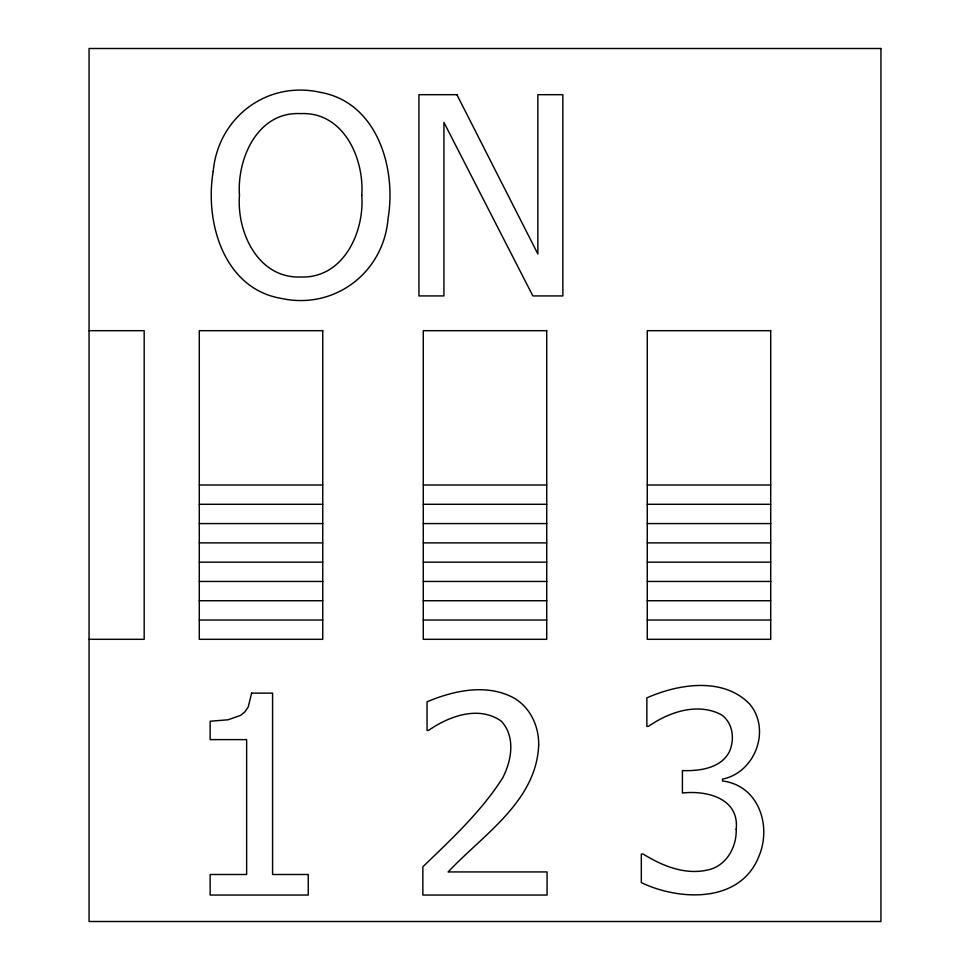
<?xml version="1.0" encoding="UTF-8"?>
<svg xmlns="http://www.w3.org/2000/svg" width="970" height="970" viewBox="0 0 970 970"><rect width="100%" height="100%" fill="white"/><g stroke="black" fill="none" stroke-linecap="round" stroke-linejoin="round"><path stroke-width="1.45" d="M89.058 330.685L144.178 330.685L144.178 639.315L89.058 639.315M199.286 485L322.743 485M423.272 485L546.728 485M647.257 485L770.713 485M199.286 504.291L322.743 504.291M423.272 504.291L546.728 504.291M647.257 504.291L770.713 504.291M199.286 523.582L322.743 523.582M423.272 523.582L546.728 523.582M647.257 523.582L770.713 523.582M199.286 542.873L322.743 542.873M423.272 542.873L546.728 542.873M647.257 542.873L770.713 542.873M199.286 562.163L322.743 562.163M423.272 562.163L546.728 562.163M647.257 562.163L770.713 562.163M199.286 581.454L322.743 581.454M423.272 581.454L546.728 581.454M647.257 581.454L770.713 581.454M199.286 600.733L322.743 600.733M423.272 600.733L546.728 600.733M647.257 600.733L770.713 600.733M199.286 620.024L322.743 620.024M423.272 620.024L546.728 620.024M647.257 620.024L770.713 620.024M361.762 195.37C364.623 232.303 343.198 278.632 300.688 276.996C258.165 278.62 236.595 232.351 239.457 195.37C236.85 158.486 257.705 111.332 300.688 113.611C343.574 111.611 364.405 158.462 361.762 195.37M213.194 171.52C204.597 221.924 223.731 288.648 281.154 298.384C334.383 310.133 383.623 272.728 388.048 218.65C396.609 168.295 377.245 102.153 320.076 92.296C266.883 80.401 217.947 117.625 213.194 171.52M736.194 829.229C736.8 845.767 727.658 863.736 711.265 869.035C687.475 876.152 663.335 866.549 643.219 854.097L641.328 854.097L641.328 882.615C679.752 901.009 740.498 903.446 758.964 856.195C771.768 825.809 758.795 785.579 722.541 780.983L722.541 779.092C755.206 772.629 771.283 729.464 749.555 703.953C722.965 676.672 678.406 683.947 646.869 697.866L646.869 726.385L648.481 726.385C669.191 711.847 698.133 702.098 721.874 715.035C733.065 723.511 734.739 739.031 729.561 751.313C721.122 768.422 699.54 771.15 682.407 770.58L682.407 793.011C706.997 790.247 739.407 798.359 736.194 829.229M538.677 745.033C536.483 801.329 483.072 834.734 448.128 871.933L547.056 871.933L547.056 895.043L422.859 895.043L422.859 866.804C451.474 839.111 481.229 811.66 502.727 777.807C511.663 760.456 515.773 736.666 501.235 721.11C478.816 705.238 448.94 716.115 428.534 730.434L427.042 730.434L427.042 701.783C454.033 690.482 486.831 683.292 513.991 698.024C530.384 707.579 539.017 726.433 538.677 745.033M251.63 693.138L248.271 706.875L244.986 711.774L240.621 715.375L228.095 719.776L210.138 721.256L210.138 739.625L246.635 739.625L246.635 874.503L210.138 874.503L210.138 895.043L308.254 895.043L308.254 874.503L272.582 874.503L272.582 693.138L251.63 693.138M880.942 48.5L89.058 48.5L89.058 921.5L880.942 921.5L880.942 48.5M456.906 94.684L418.931 94.684L418.931 295.923L443.933 295.923L443.933 122.39L532.857 295.923L562.867 295.923L562.867 94.684L537.865 94.684L537.865 254.019L456.906 94.684M322.743 330.685L199.286 330.685L199.286 639.315L322.743 639.315L322.743 330.685M546.728 330.685L423.272 330.685L423.272 639.315L546.728 639.315L546.728 330.685M770.713 330.685L647.257 330.685L647.257 639.315L770.713 639.315L770.713 330.685"/></g></svg>
